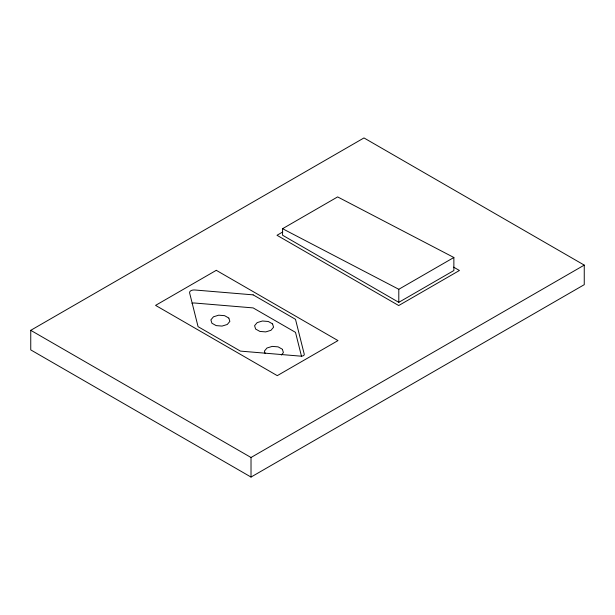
<?xml version="1.0" encoding="UTF-8"?>
<svg xmlns="http://www.w3.org/2000/svg" width="615" height="615" viewBox="0 0 615 615"><rect width="100%" height="100%" fill="white"/><g stroke="black" fill="none" stroke-linecap="round" stroke-linejoin="round"><path stroke-width="0.92" d="M281.332 355.063L283.4 352.603L282.423 349.42M30.75 330.324L363.98 137.937L584.25 265.111L584.25 284.676L251.02 477.063L30.75 349.889L30.75 330.324L251.02 457.499L584.25 265.111M282.562 228.703L337.635 196.908L453.87 257.493L453.87 270.539L398.797 302.334L282.562 235.222L282.562 228.703L398.797 289.288L453.87 257.493M282.823 231.909L277.004 235.276L398.712 305.54L459.428 270.492L453.632 267.141M272.537 323.851L268.271 321.476L262.405 321.007L257.178 322.614L254.587 325.689L255.625 329.056L259.891 331.431L265.757 331.9L270.984 330.293L273.575 327.218L272.599 324.036M228.826 318.032L224.56 315.656L218.694 315.188L213.467 316.794L210.876 319.869L211.914 323.236L216.18 325.612L222.046 326.081L227.273 324.474L229.864 321.399L228.888 318.216M282.362 349.235L278.095 346.86L272.23 346.391L267.002 347.998L264.412 351.073L265.188 353.602M301.573 356.585L295.5 332.361L253.142 307.907L194.678 303.026A4.474 2.583 0 0 0 191.988 303.28M398.797 289.288L398.797 302.334M251.02 457.499L251.02 477.063M216.288 270.323L155.572 305.378L277.28 375.65L337.996 340.595L216.288 270.323M253.142 294.862L194.678 289.98A4.474 2.583 0 0 0 189.612 292.909L198.068 326.657L240.434 351.111L300.866 356.162A2.983 1.722 0 0 0 304.248 354.209L295.5 319.323L253.142 294.862"/></g></svg>
